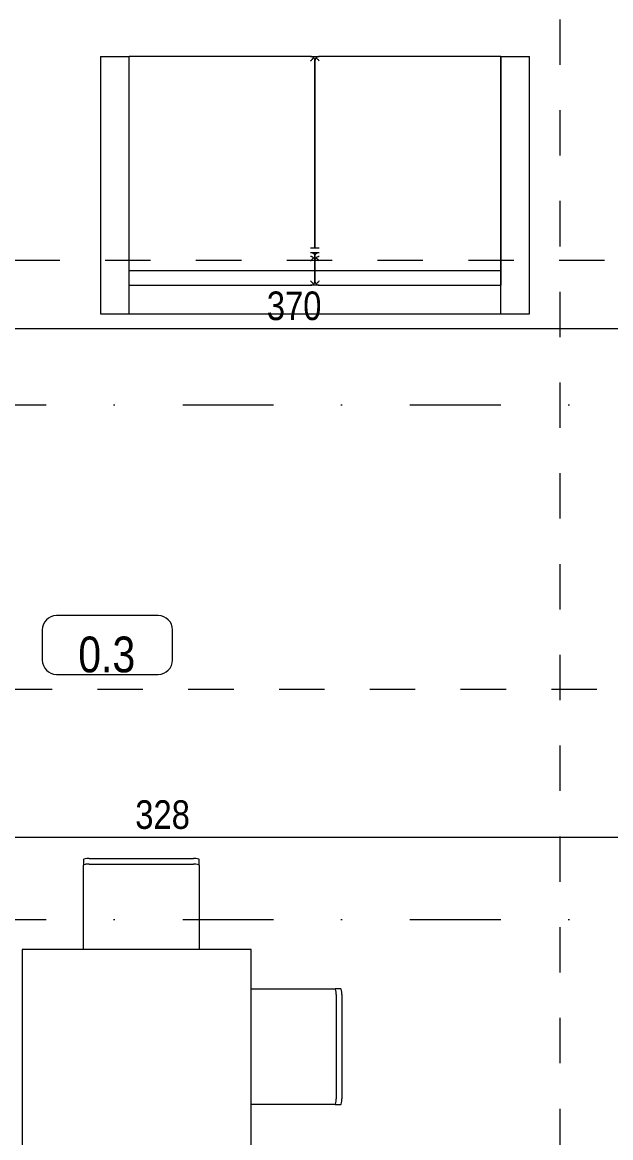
# Model space of a CAD drawing. Header units: centimetres. Extents: x -78 to 2022, y -1469 to 375.
# Drawn here: x 1059.1 to 1264.9, y -990.5 to -600.3 of the extents above; entities that cross this region are included whole.
import ezdxf

# ---------------------------------------------------------------- set-up
doc = ezdxf.new("R2010")
doc.units = ezdxf.units.CM
doc.linetypes.add('Dash', pattern=[31.75, 15.875, -15.875])
doc.linetypes.add('Dash dot', pattern=[79.375, 31.75, -23.8125, 0, -23.8125])
for name, color, linetype, lineweight in [('A-ANNO-DIMS', 7, 'Continuous', 9), ('A-ANNO-DIMS-50', 7, 'Continuous', 9), ('A-AREA-IDEN', 7, 'Continuous', 9), ('G-ANNO-SYMB', 7, 'Continuous', 9), ('I-FURN', 7, 'Continuous', 9), ('S-GRID', 7, 'Continuous', 9)]:
    doc.layers.add(name, color=color, linetype=linetype, lineweight=lineweight)
doc.styles.add('Arial Narrow', font='ARIALN.TTF', dxfattribs={"height": 12.5})
doc.styles.add('Arial Narrow_3', font='ARIALN.TTF', dxfattribs={"height": 10})
doc.dimstyles.new('TEC_DIM', dxfattribs={"dimscale": 30.48, "dimtxt": 10.23431, "dimasz": 0.492126, "dimexe": 0.393701, "dimexo": 0.246063, "dimgap": 0, "dimtad": 1, "dimdec": 0, "dimzin": 0, "dimdsep": 46, "dimtxsty": 'Arial Narrow_3', "dimblk1": 'DOTSMALL', "dimblk2": 'DOTSMALL', "dimsah": 1, "dimcen": 0.09, "dimazin": 0, "dimtfac": 1, "dimtdec": 4, "dimtix": 1, "dimtmove": 0, "dimatfit": 3, "dimfxl": 0, "dimtvp": 1, "dimtolj": 1, "dimtzin": 0, "dimarcsym": 0})
doc.dimstyles.new('TEC_DIM_3', dxfattribs={"dimscale": 30.48, "dimtxt": 10.23431, "dimasz": 0.492126, "dimexe": 0.393701, "dimexo": 0.246063, "dimgap": 0, "dimtad": 1, "dimdec": 0, "dimzin": 0, "dimdsep": 46, "dimtxsty": 'Arial Narrow_3', "dimblk1": 'DOTSMALL', "dimblk2": 'DOTSMALL', "dimsah": 1, "dimcen": 0.09, "dimazin": 0, "dimtfac": 1, "dimtdec": 4, "dimtix": 1, "dimtmove": 0, "dimatfit": 3, "dimfxl": 0, "dimtvp": 1, "dimtolj": 1, "dimtzin": 0, "dimarcsym": 0})

# ---------------------------------------------------------------- blocks, each defined once
blk = doc.blocks.new('Stuhl-04 - Typ1-2238233-НИВО 0')
at = {"layer": 'I-FURN'}
for p, q in [((-55.46, 1.75), (-55.46, -0.22)), ((-53.46, 2.05), (-16.96, 2.05)), ((-53.46, 0.07), (-16.96, 0.07)), ((-14.96, -0.22), (-14.96, 1.75)), ((-55.46, -5.31), (-55.46, -0.22)), ((-14.96, -0.22), (-14.96, -5.31)), ((-55.46, -10.55), (-55.46, -5.31)), ((-14.96, -5.31), (-14.96, -10.55)), ((-55.46, -29.67), (-55.46, -10.55)), ((-14.96, -10.55), (-14.96, -29.67))]:
    blk.add_line(p, q, dxfattribs=at)
for centre, major_axis, start_param, end_param in [((-53.46, 1.75), (-2, 0), 4.712389, 6.283185), ((-53.46, -0.22), (-2, 0), 4.712389, 6.283185), ((-16.96, 1.75), (2, 0), 0, 1.570796), ((-16.96, -0.22), (2, 0), 0, 1.570796)]:
    blk.add_ellipse(centre, major_axis=major_axis, ratio=0.147809, start_param=start_param, end_param=end_param, dxfattribs=at)
blk = doc.blocks.new('Stuhl-04 - Typ1-V5-НИВО 0')
at = {"layer": 'I-FURN'}
for p, q in [((-55.46, 10.55), (-55.46, 29.72)), ((-14.96, 29.72), (-14.96, 10.55)), ((-55.46, 5.31), (-55.46, 10.55)), ((-14.96, 10.55), (-14.96, 5.31)), ((-55.46, 0.22), (-55.46, 5.31)), ((-14.96, 5.31), (-14.96, 0.22)), ((-55.46, 0.22), (-55.46, -1.75)), ((-14.96, -1.75), (-14.96, 0.22)), ((-16.96, -0.07), (-53.46, -0.07)), ((-16.96, -2.05), (-53.46, -2.05))]:
    blk.add_line(p, q, dxfattribs=at)
for centre, major_axis, start_param, end_param in [((-53.46, 0.22), (2, 0), 3.141593, 4.712389), ((-16.96, 0.22), (-2, 0), 1.570796, 3.141593), ((-53.46, -1.75), (2, 0), 3.141593, 4.712389), ((-16.96, -1.75), (2, 0), 4.712389, 6.283185)]:
    blk.add_ellipse(centre, major_axis=major_axis, ratio=0.147809, start_param=start_param, end_param=end_param, dxfattribs=at)
blk = doc.blocks.new('Tisch-19 - 1800 x 800 x 751-2238235-НИВО 0')
at = {"layer": 'I-FURN'}
for p, q in [((21.34, 40), (-158.66, 40)), ((-158.66, 40), (-158.66, -40)), ((21.34, -40), (21.34, 40)), ((-158.66, -40), (21.34, -40))]:
    blk.add_line(p, q, dxfattribs=at)
blk = doc.blocks.new('Sofa-08 - 1400 x 802-2263085-НИВО 0')
at = {"layer": 'I-FURN'}
for p, q in [((75, 45), (-75, 45)), ((-75, 45), (-75, -45)), ((-65, 45), (-65, -45)), ((65, 45), (65, -45)), ((75, -45), (75, 45)), ((-1.5, 35), (-65, 35)), ((-65, 33.5), (-65, 35)), ((-65, 26.44), (-65, 33.5)), ((-1.5, 35), (1.5, 35)), ((0, 26.44), (0, 33.5)), ((0, 33.5), (0, 26.44)), ((0, 26.44), (0, 33.5)), ((65, 35), (1.5, 35)), ((65, 35), (65, 33.5)), ((65, 33.5), (65, 26.44)), ((-65, 30), (-1.5, 30)), ((-1.5, 30), (1.5, 30)), ((1.5, 30), (65, 30)), ((-65, 24.94), (-65, 26.44)), ((-65, 24.59), (-65, 24.94)), ((-65, -45), (-65, 24.59)), ((1.5, 23.56), (-1.5, 23.56)), ((0, 24.94), (0, 26.44)), ((0, 26.44), (0, 24.94)), ((0, 24.94), (0, 26.44)), ((0, 23.56), (0, 24.94)), ((0, 24.94), (0, 23.56)), ((0, 23.56), (0, 24.94)), ((65, 26.44), (65, 24.94)), ((65, 24.94), (65, 24.59)), ((65, 24.59), (65, -45)), ((-1.5, 22.06), (1.5, 22.06)), ((0, -43.5), (0, 22.07)), ((0, -43.5), (0, 22.06)), ((0, 22.06), (0, -43.5)), ((-65, -45), (-75, -45)), ((-65, -45), (-1.5, -45)), ((1.5, -45), (-1.5, -45)), ((1.5, -45), (65, -45)), ((75, -45), (65, -45))]:
    blk.add_line(p, q, dxfattribs=at)
for centre, start, end in [((-1.5, 33.5), 60, 62.6017), ((1.5, 33.5), 117.3983, 120)]:
    blk.add_arc(centre, 1.5, start, end, dxfattribs=at)
for points, knots in [([(-0.44, 34.56), (-0.52, 34.64), (-0.64, 34.74), (-0.81, 34.84), (-0.99, 34.92), (-1.22, 34.98), (-1.41, 35), (-1.5, 35)], [0, 0, 0, 0, 0.25, 0.375, 0.5, 0.75, 1, 1, 1, 1]), ([(-1.5, 33.5), (-1.41, 33.59), (-1.22, 33.78), (-0.99, 34.01), (-0.81, 34.19), (-0.64, 34.36), (-0.52, 34.48), (-0.44, 34.56)], [0, 0, 0, 0, 0.25, 0.5, 0.625, 0.75, 1, 1, 1, 1]), ([(1.5, 35), (1.41, 35), (1.22, 34.98), (0.99, 34.92), (0.81, 34.84), (0.64, 34.74), (0.52, 34.64), (0.44, 34.56)], [0, 0, 0, 0, 0.25, 0.5, 0.625, 0.75, 1, 1, 1, 1]), ([(0.44, 34.56), (0.52, 34.48), (0.64, 34.36), (0.81, 34.19), (0.99, 34.01), (1.22, 33.78), (1.41, 33.59), (1.5, 33.5)], [0, 0, 0, 0, 0.25, 0.375, 0.5, 0.75, 1, 1, 1, 1]), ([(0, 24.94), (0, 24.81), (-0.03, 24.63), (-0.11, 24.39), (-0.18, 24.25), (-0.25, 24.14), (-0.33, 24.04), (-0.41, 23.94), (-0.51, 23.86), (-0.61, 23.78), (-0.75, 23.69), (-0.92, 23.61), (-1.04, 23.57), (-1.09, 23.55)], [0, 0, 0, 0, 0.1666667, 0.25, 0.3333333, 0.375, 0.4166667, 0.5, 0.5416667, 0.5833333, 0.6666667, 0.75, 0.8254846, 0.8254846, 0.8254846, 0.8254846]), ([(1.09, 23.56), (1.03, 23.57), (0.92, 23.61), (0.75, 23.69), (0.61, 23.78), (0.51, 23.86), (0.41, 23.94), (0.31, 24.06), (0.22, 24.19), (0.15, 24.3), (0.1, 24.42), (0.03, 24.63), (0, 24.81), (0, 24.94)], [0.1769429, 0.1769429, 0.1769429, 0.1769429, 0.25, 0.3333333, 0.4166667, 0.4583333, 0.5, 0.5833333, 0.6666667, 0.7083333, 0.75, 0.8333333, 1, 1, 1, 1]), ([(-0.44, -44.56), (-0.52, -44.48), (-0.64, -44.36), (-0.81, -44.19), (-0.99, -44.01), (-1.22, -43.78), (-1.41, -43.59), (-1.5, -43.5)], [0, 0, 0, 0, 0.25, 0.375, 0.5, 0.75, 1, 1, 1, 1]), ([(-1.5, -45), (-1.41, -45), (-1.22, -44.98), (-0.99, -44.92), (-0.81, -44.84), (-0.64, -44.74), (-0.52, -44.64), (-0.44, -44.56)], [0, 0, 0, 0, 0.25, 0.5, 0.625, 0.75, 1, 1, 1, 1]), ([(1.5, -43.5), (1.41, -43.59), (1.22, -43.78), (0.99, -44.01), (0.81, -44.19), (0.64, -44.36), (0.52, -44.48), (0.44, -44.56)], [0, 0, 0, 0, 0.25, 0.5, 0.625, 0.75, 1, 1, 1, 1]), ([(0.44, -44.56), (0.52, -44.64), (0.64, -44.74), (0.81, -44.84), (0.99, -44.92), (1.22, -44.98), (1.41, -45), (1.5, -45)], [0, 0, 0, 0, 0.25, 0.375, 0.5, 0.75, 1, 1, 1, 1])]:
    blk.add_open_spline(points, degree=3, knots=knots, dxfattribs=at)
for points in [[(0, 33.5), (0, 33.63), (-0.03, 33.89), (-0.19, 34.26), (-0.35, 34.47), (-0.44, 34.56)], [(0.44, 34.56), (0.35, 34.47), (0.19, 34.26), (0.03, 33.89), (0, 33.63), (0, 33.5)], [(-0.46, 25.4), (-0.54, 25.48), (-0.7, 25.64), (-0.96, 25.9), (-1.23, 26.17), (-1.41, 26.35), (-1.5, 26.44)], [(-1.5, 24.94), (-1.41, 24.95), (-1.23, 24.97), (-0.96, 25.06), (-0.7, 25.2), (-0.54, 25.33), (-0.46, 25.4)], [(0, 26.44), (0, 26.34), (-0.02, 26.15), (-0.11, 25.87), (-0.26, 25.62), (-0.39, 25.47), (-0.46, 25.4)], [(0.46, 25.4), (0.39, 25.47), (0.26, 25.62), (0.11, 25.87), (0.02, 26.15), (0, 26.34), (0, 26.44)], [(1.5, 26.44), (1.41, 26.35), (1.23, 26.17), (0.96, 25.9), (0.7, 25.64), (0.54, 25.48), (0.46, 25.4)], [(0.46, 25.4), (0.54, 25.33), (0.7, 25.2), (0.96, 25.06), (1.23, 24.97), (1.41, 24.95), (1.5, 24.94)], [(-0.44, -44.56), (-0.37, -44.49), (-0.24, -44.34), (-0.11, -44.08), (-0.02, -43.8), (0, -43.6), (0, -43.5)], [(-0.35, -44.47), (-0.37, -44.49), (-0.39, -44.51), (-0.41, -44.53)], [(-0.17, -44.19), (-0.18, -44.21), (-0.19, -44.23), (-0.2, -44.25)], [(-0.05, -43.9), (-0.06, -43.92), (-0.07, -43.94), (-0.07, -43.96)], [(0, -43.5), (0, -43.6), (0.02, -43.8), (0.11, -44.08), (0.24, -44.34), (0.37, -44.49), (0.44, -44.56)], [(0.07, -43.96), (0.07, -43.94), (0.06, -43.92), (0.05, -43.9)], [(0.2, -44.25), (0.19, -44.23), (0.18, -44.21), (0.17, -44.19)], [(0.41, -44.53), (0.39, -44.51), (0.37, -44.49), (0.35, -44.47)]]:
    blk.add_open_spline(points, degree=3, dxfattribs=at)
blk = doc.blocks.new('TEC_ROOM_TAG - TEC_ROOM_TAG-32046-НИВО 0')
at = {"layer": 'A-AREA-IDEN'}
for p, q in [((0.3718, 0.1968), (-0.3391, 0.1968)), ((-0.4391, 0.0968), (-0.4391, -0.1143)), ((0.4718, -0.1143), (0.4718, 0.0968)), ((-0.3391, -0.2143), (0.3718, -0.2143))]:
    blk.add_line(p, q, dxfattribs=at)
for centre, start, end in [((-0.3391, 0.0968), 90, 180), ((0.3718, 0.0968), 360, 90), ((-0.3391, -0.1143), 180, 270), ((0.3718, -0.1143), 270, 360)]:
    blk.add_arc(centre, 0.1, start, end, dxfattribs=at)
blk = doc.blocks.new('DIMBLOCK34-НИВО 0')
at = {"layer": 'A-ANNO-DIMS-50', "transparency": 16777216}
h = blk.add_hatch(color=256, dxfattribs=at)
edge = h.paths.add_edge_path()
edge.add_arc((204.14, -1378.77), 1.88, 0, 360)
h = blk.add_hatch(color=256, dxfattribs=at)
edge = h.paths.add_edge_path()
edge.add_arc((1799.14, -1378.77), 1.88, 0, 360)
for p, q in [((1799.14, -769.09), (1799.14, -1390.77)), ((1799.14, -1378.77), (1799.14, -769.09)), ((204.14, -1264.09), (204.14, -1390.77)), ((204.14, -1378.77), (204.14, -1264.09)), ((204.14, -1378.77), (1799.14, -1378.77))]:
    blk.add_line(p, q, dxfattribs=at)
for centre in [(204.14, -1378.77), (1799.14, -1378.77)]:
    blk.add_circle(centre, 1.88, dxfattribs=at)
at = {"layer": 'A-ANNO-DIMS-50', "color": 0, "transparency": 16777216, "insert": (988.97, -1365.85), "char_height": 10, "width": 30.4105, "attachment_point": 1, "line_spacing_factor": 0.974696, "style": 'Arial Narrow_3'}
blk.add_mtext('1595', dxfattribs=at)
blk = doc.blocks.new('_DotSmall')
at = {"color": 0, "linetype": 'ByBlock', "const_width": 0.5}
blk.add_lwpolyline([(-0.0625, 0, 1), (0.0625, 0, 1)], format="xyb", close=True, dxfattribs=at)
blk = doc.blocks.new('DIMBLOCK242-НИВО 0')
at = {"layer": 'A-ANNO-DIMS-50', "transparency": 16777216}
h = blk.add_hatch(color=256, dxfattribs=at)
edge = h.paths.add_edge_path()
edge.add_arc((944.14, -885.36), 1.88, 0, 360)
h = blk.add_hatch(color=256, dxfattribs=at)
edge = h.paths.add_edge_path()
edge.add_arc((1272.14, -885.36), 1.88, 0, 360)
for p, q in [((944.14, -894.09), (944.14, -873.36)), ((1272.14, -909.09), (1272.14, -873.36)), ((944.14, -885.36), (1272.14, -885.36)), ((944.14, -885.36), (944.14, -894.09)), ((1272.14, -885.36), (1272.14, -909.09))]:
    blk.add_line(p, q, dxfattribs=at)
for centre in [(944.14, -885.36), (1272.14, -885.36)]:
    blk.add_circle(centre, 1.88, dxfattribs=at)
at = {"layer": 'A-ANNO-DIMS-50', "color": 0, "transparency": 16777216, "insert": (1098.64, -872.44), "char_height": 10, "width": 22.8079, "attachment_point": 1, "line_spacing_factor": 0.974696, "style": 'Arial Narrow_3'}
blk.add_mtext('328', dxfattribs=at)
blk = doc.blocks.new('DIMBLOCK267-НИВО 0')
at = {"layer": 'A-ANNO-DIMS-50', "transparency": 16777216}
h = blk.add_hatch(color=256, dxfattribs=at)
edge = h.paths.add_edge_path()
edge.add_arc((969.14, -707.4), 1.88, 0, 360)
h = blk.add_hatch(color=256, dxfattribs=at)
edge = h.paths.add_edge_path()
edge.add_arc((1339.14, -707.4), 1.88, 0, 360)
for p, q in [((969.14, -714.09), (969.14, -695.4)), ((1339.14, -714.09), (1339.14, -695.4)), ((969.14, -707.4), (1339.14, -707.4)), ((969.14, -707.4), (969.14, -714.09)), ((1339.14, -707.4), (1339.14, -714.09))]:
    blk.add_line(p, q, dxfattribs=at)
for centre in [(969.14, -707.4), (1339.14, -707.4)]:
    blk.add_circle(centre, 1.88, dxfattribs=at)
at = {"layer": 'A-ANNO-DIMS-50', "color": 0, "transparency": 16777216, "insert": (1144.64, -694.48), "char_height": 10, "width": 22.8079, "attachment_point": 1, "line_spacing_factor": 0.974696, "style": 'Arial Narrow_3'}
blk.add_mtext('370', dxfattribs=at)

msp = doc.modelspace()

# ---------------------------------------------------------------- linework, layer by layer
at = {"layer": 'G-ANNO-SYMB', "linetype": 'Dash', "lineweight": 18}
for p, q in [((1247.14, 289.69), (1247.14, -1448.05)), ((-54.88, -683.55), (1994.57, -683.55)), ((-57.57, -833.55), (1994.57, -833.55))]:
    msp.add_line(p, q, dxfattribs=at)
at = {"layer": 'S-GRID', "color": 1, "linetype": 'Dash dot', "lineweight": 18, "true_color": 0xff0000}
for p, q in [((82.05, -734.09), (1840.98, -734.09)), ((82.05, -914.09), (1840.98, -914.09))]:
    msp.add_line(p, q, dxfattribs=at)

# ---------------------------------------------------------------- block references
at = {"layer": 'A-AREA-IDEN', "xscale": 49.99999999999998, "yscale": 49.99999999999998, "zscale": 49.99999999999998}
msp.add_blockref('TEC_ROOM_TAG - TEC_ROOM_TAG-32046-НИВО 0', (1088.07, -817.68), dxfattribs=at)
at = {"layer": 'I-FURN'}
for name, p, rotation in [('Sofa-08 - 1400 x 802-2263085-НИВО 0', (1161.47, -657.3), 180), ('Stuhl-04 - Typ1-V5-НИВО 0', (1065.53, -894.86), 180), ('Tisch-19 - 1800 x 800 x 751-2238235-НИВО 0', (1099.14, -945.93), 89.9999999999999), ('Stuhl-04 - Typ1-2238233-НИВО 0', (1168.82, -993.8), 269.9999999999997)]:
    msp.add_blockref(name, p, dxfattribs=dict(at, rotation=rotation))

# ---------------------------------------------------------------- texts
at = {"layer": 'A-AREA-IDEN', "insert": (1088.68, -821.52), "char_height": 12.5, "width": 20.2, "attachment_point": 5, "line_spacing_factor": 0.949189, "style": 'Arial Narrow'}
msp.add_mtext('\\pt63.5,127,190.5,254,317.5,381,444.5,508,571.5,635,698.5,762,825.5,889,952.5,1016,1079.5,1143,1206.5,1270,1333.5,1397,1460.5,1524,1587.5,1651,1714.5,1778,1841.5,1905,1968.5,2032;0.3', dxfattribs=at)

# ---------------------------------------------------------------- dimensions: what is measured, and where the dimension line sits
at = {"layer": 'A-ANNO-DIMS'}
for base, p1, p2, dimstyle, override, picture, middle in [((1339.14, -707.4), (969.14, -721.59), (1339.14, -721.59), 'TEC_DIM_3', {"dimpost": '<>', "dimfxl": 370}, 'DIMBLOCK267-НИВО 0', (1154.14, -702.3)), ((1799.14, -1378.77), (204.14, -1256.59), (1799.14, -761.59), 'TEC_DIM', {"dimpost": '<>', "dimfxl": 1670.04491}, 'DIMBLOCK34-НИВО 0', (1001.64, -1373.67)), ((1272.14, -885.36), (944.14, -901.59), (1272.14, -916.59), 'TEC_DIM', {"dimpost": '<>', "dimfxl": 328.342809}, 'DIMBLOCK242-НИВО 0', (1108.14, -880.26))]:
    dim = msp.add_linear_dim(base=base, p1=p1, p2=p2, dimstyle=dimstyle, override=override, dxfattribs=at)
    dim.commit()
    dim.dimension.update_dxf_attribs({"geometry": picture, "text_midpoint": middle})

doc.saveas('drawing.dxf')
